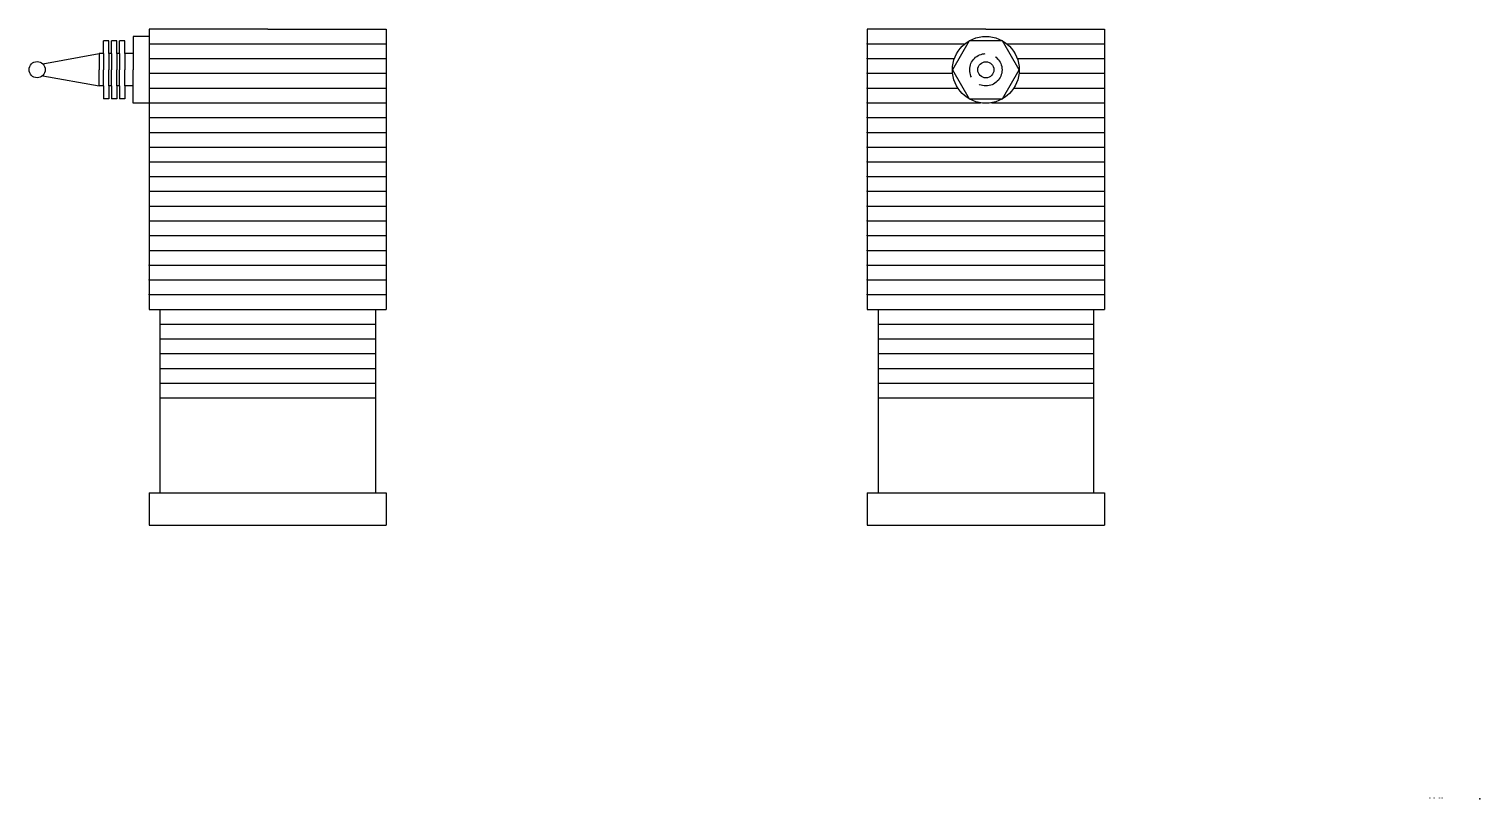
# Model space of a CAD drawing. Header units: inches. Extents: x 16 to 29.4, y 9.8 to 17.
import ezdxf

# ---------------------------------------------------------------- set-up
doc = ezdxf.new("R2010")
doc.units = ezdxf.units.IN
doc.header["$MEASUREMENT"] = 0
doc.linetypes.add('ACAD_ISO02W100', pattern=[15, 12, -3])
for name, color, linetype in [('Corp_Cilindru', 92, 'Continuous'), ('Nervuri_Capac_Cilindru', 60, 'Continuous'), ('Proeminenta_Cilindru', 4, 'Continuous')]:
    doc.layers.add(name, color=color, linetype=linetype)

msp = doc.modelspace()

# ---------------------------------------------------------------- linework, layer by layer
at = {"layer": 'Corp_Cilindru', "ltscale": 0.05}
for p, q in [((17.078, 16.973), (17.078, 14.373)), ((18.178, 16.973), (17.078, 16.973)), ((18.178, 16.973), (19.278, 16.973)), ((19.278, 16.973), (19.278, 14.373)), ((24.842, 16.973), (23.742, 16.973)), ((23.742, 16.973), (23.742, 14.373)), ((24.842, 16.973), (25.942, 16.973)), ((25.942, 16.973), (25.942, 14.373)), ((17.078, 14.373), (17.178, 14.373)), ((17.178, 14.373), (17.178, 12.673)), ((19.178, 14.373), (19.278, 14.373)), ((19.178, 14.373), (19.178, 12.673)), ((23.742, 14.373), (23.842, 14.373)), ((23.842, 14.373), (23.842, 12.673)), ((25.842, 14.373), (25.942, 14.373)), ((25.842, 14.373), (25.842, 12.673)), ((17.078, 12.673), (19.278, 12.673)), ((17.078, 12.673), (17.078, 12.373)), ((19.278, 12.673), (19.278, 12.373)), ((23.742, 12.673), (25.942, 12.673)), ((23.742, 12.673), (23.742, 12.373)), ((25.942, 12.673), (25.942, 12.373)), ((17.078, 12.373), (19.278, 12.373)), ((23.742, 12.373), (25.942, 12.373))]:
    msp.add_line(p, q, dxfattribs=at)
at = {"layer": 'Corp_Cilindru'}
for p in [(23.742, 16.836), (23.742, 16.699), (23.742, 16.563), (23.742, 16.426), (23.742, 16.289), (23.742, 16.152), (23.742, 16.015), (23.742, 15.878), (23.742, 15.741), (23.742, 15.605), (23.742, 15.468), (23.742, 15.331), (23.742, 15.194), (23.742, 15.057), (23.742, 14.92), (17.078, 14.784), (23.742, 14.784), (17.078, 14.647), (23.742, 14.647), (17.078, 14.51), (23.742, 14.51)]:
    msp.add_point(p, dxfattribs=at)
at = {"layer": 'Corp_Cilindru', "extrusion": (0, -1, -2.22045e-16)}
for p in [(29.427, 9.833, 4.355), (29.427, 9.833, 4.218), (29.427, 9.833, 4.082), (29.427, 9.833, 3.945), (29.427, 9.833, 3.808), (29.427, 9.833, 3.671), (29.427, 9.833, 3.534), (29.427, 9.833, 3.397), (29.427, 9.833, 3.261), (29.427, 9.833, 3.124), (29.427, 9.833, 2.987), (29.427, 9.833, 2.85), (29.427, 9.833, 2.713), (29.427, 9.833, 2.576), (29.427, 9.833, 2.44), (29.427, 9.833, 2.303), (29.427, 9.833, 2.166), (29.427, 9.833, 2.029)]:
    msp.add_point(p, dxfattribs=at)
at = {"layer": 'Nervuri_Capac_Cilindru', "ltscale": 0.05}
for p, q in [((17.078, 16.836), (19.278, 16.836)), ((23.742, 16.836), (24.647, 16.836)), ((25.036, 16.836), (25.942, 16.836)), ((17.078, 16.699), (19.278, 16.699)), ((23.742, 16.699), (24.55, 16.699)), ((25.133, 16.699), (25.942, 16.699)), ((17.078, 16.563), (19.278, 16.563)), ((23.742, 16.563), (24.533, 16.563)), ((25.15, 16.563), (25.942, 16.563)), ((17.078, 16.426), (19.278, 16.426)), ((23.742, 16.426), (24.582, 16.426)), ((25.102, 16.426), (25.942, 16.426)), ((17.078, 16.289), (19.278, 16.289)), ((23.742, 16.289), (24.791, 16.289)), ((24.893, 16.289), (25.942, 16.289)), ((17.078, 16.152), (19.278, 16.152)), ((23.742, 16.152), (25.942, 16.152)), ((17.078, 16.015), (19.278, 16.015)), ((23.742, 16.015), (25.942, 16.015)), ((17.078, 15.878), (19.278, 15.878)), ((23.742, 15.878), (25.942, 15.878)), ((17.078, 15.741), (19.278, 15.741)), ((23.742, 15.741), (25.942, 15.741)), ((17.078, 15.605), (19.278, 15.605)), ((23.742, 15.605), (25.942, 15.605)), ((17.078, 15.468), (19.278, 15.468)), ((23.742, 15.468), (25.942, 15.468)), ((17.078, 15.331), (19.278, 15.331)), ((23.742, 15.331), (25.942, 15.331)), ((17.078, 15.194), (19.278, 15.194)), ((23.742, 15.194), (25.942, 15.194)), ((17.078, 15.057), (19.278, 15.057)), ((23.742, 15.057), (25.942, 15.057)), ((17.078, 14.92), (19.278, 14.92)), ((23.742, 14.92), (25.942, 14.92)), ((17.078, 14.784), (19.278, 14.784)), ((23.742, 14.784), (25.942, 14.784)), ((17.078, 14.647), (19.278, 14.647)), ((23.742, 14.647), (25.942, 14.647)), ((17.078, 14.51), (19.278, 14.51)), ((23.742, 14.51), (25.942, 14.51)), ((17.078, 14.373), (19.278, 14.373)), ((23.742, 14.373), (25.942, 14.373)), ((17.178, 14.236), (19.178, 14.236)), ((23.842, 14.236), (25.842, 14.236)), ((17.178, 14.099), (19.178, 14.099)), ((23.842, 14.099), (25.842, 14.099)), ((17.178, 13.963), (19.178, 13.963)), ((23.842, 13.963), (25.842, 13.963)), ((17.178, 13.826), (19.178, 13.826)), ((23.842, 13.826), (25.842, 13.826)), ((17.178, 13.689), (19.178, 13.689)), ((23.842, 13.689), (25.842, 13.689)), ((17.178, 13.552), (19.178, 13.552)), ((23.842, 13.552), (25.842, 13.552))]:
    msp.add_line(p, q, dxfattribs=at)
at = {"layer": 'Proeminenta_Cilindru', "ltscale": 0.05}
for p, q in [((16.703, 16.865), (16.653, 16.865)), ((16.653, 16.745), (16.653, 16.865)), ((16.703, 16.745), (16.703, 16.865)), ((16.778, 16.865), (16.728, 16.865)), ((16.728, 16.745), (16.728, 16.865)), ((16.778, 16.745), (16.778, 16.865)), ((16.853, 16.865), (16.803, 16.865)), ((16.803, 16.745), (16.803, 16.865)), ((16.853, 16.745), (16.853, 16.865)), ((16.928, 16.905), (16.928, 16.595)), ((17.078, 16.905), (16.928, 16.905)), ((16.091, 16.649), (16.613, 16.745)), ((16.653, 16.745), (16.613, 16.745)), ((16.613, 16.745), (16.613, 16.595)), ((16.653, 16.745), (16.653, 16.595)), ((16.728, 16.745), (16.703, 16.745)), ((16.703, 16.745), (16.703, 16.595)), ((16.728, 16.745), (16.728, 16.595)), ((16.803, 16.745), (16.778, 16.745)), ((16.778, 16.745), (16.778, 16.595)), ((16.803, 16.745), (16.803, 16.595)), ((16.928, 16.745), (16.853, 16.745)), ((16.853, 16.745), (16.853, 16.595)), ((16.613, 16.595), (16.613, 16.595)), ((16.613, 16.445), (16.613, 16.595)), ((16.653, 16.595), (16.653, 16.595)), ((16.653, 16.445), (16.653, 16.595)), ((16.703, 16.595), (16.703, 16.595)), ((16.703, 16.445), (16.703, 16.595)), ((16.728, 16.595), (16.728, 16.595)), ((16.728, 16.445), (16.728, 16.595)), ((16.778, 16.595), (16.778, 16.595)), ((16.778, 16.445), (16.778, 16.595)), ((16.803, 16.595), (16.803, 16.595)), ((16.803, 16.445), (16.803, 16.595)), ((16.853, 16.595), (16.853, 16.595)), ((16.853, 16.445), (16.853, 16.595)), ((16.928, 16.285), (16.928, 16.595)), ((16.091, 16.54), (16.613, 16.445)), ((16.653, 16.445), (16.613, 16.445)), ((16.653, 16.445), (16.653, 16.325)), ((16.728, 16.445), (16.703, 16.445)), ((16.703, 16.445), (16.703, 16.325)), ((16.728, 16.445), (16.728, 16.325)), ((16.803, 16.445), (16.778, 16.445)), ((16.778, 16.445), (16.778, 16.325)), ((16.803, 16.445), (16.803, 16.325)), ((16.928, 16.445), (16.853, 16.445)), ((16.853, 16.445), (16.853, 16.325)), ((16.703, 16.325), (16.653, 16.325)), ((16.778, 16.325), (16.728, 16.325)), ((16.853, 16.325), (16.803, 16.325)), ((17.078, 16.285), (16.928, 16.285)), ((28.962, 9.841, 4.118), (28.962, 9.842, 4.118)), ((28.962, 9.842, 4.118), (28.962, 9.841, 4.118)), ((29.002, 9.841, 4.118), (29.002, 9.842, 4.118)), ((29.002, 9.842, 4.118), (29.002, 9.841, 4.118)), ((29.052, 9.841, 4.118), (29.052, 9.842, 4.118)), ((29.052, 9.842, 4.118), (29.052, 9.841, 4.118)), ((29.077, 9.841, 4.118), (29.077, 9.842, 4.118)), ((29.077, 9.842, 4.118), (29.077, 9.841, 4.118))]:
    msp.add_line(p, q, dxfattribs=at)
msp.add_lwpolyline([(24.687, 16.863), (24.532, 16.595), (24.687, 16.326), (24.997, 16.326), (25.152, 16.595), (24.997, 16.863)], close=True, dxfattribs=at)
for centre, radius in [((24.842, 16.595), 0.31), ((16.038, 16.596), 0.075), ((24.842, 16.595), 0.075)]:
    msp.add_circle(centre, radius, dxfattribs=at)
at = {"layer": 'Proeminenta_Cilindru', "linetype": 'ACAD_ISO02W100', "ltscale": 0.025}
msp.add_circle((24.842, 16.595), 0.15, dxfattribs=at)

doc.saveas('drawing.dxf')
